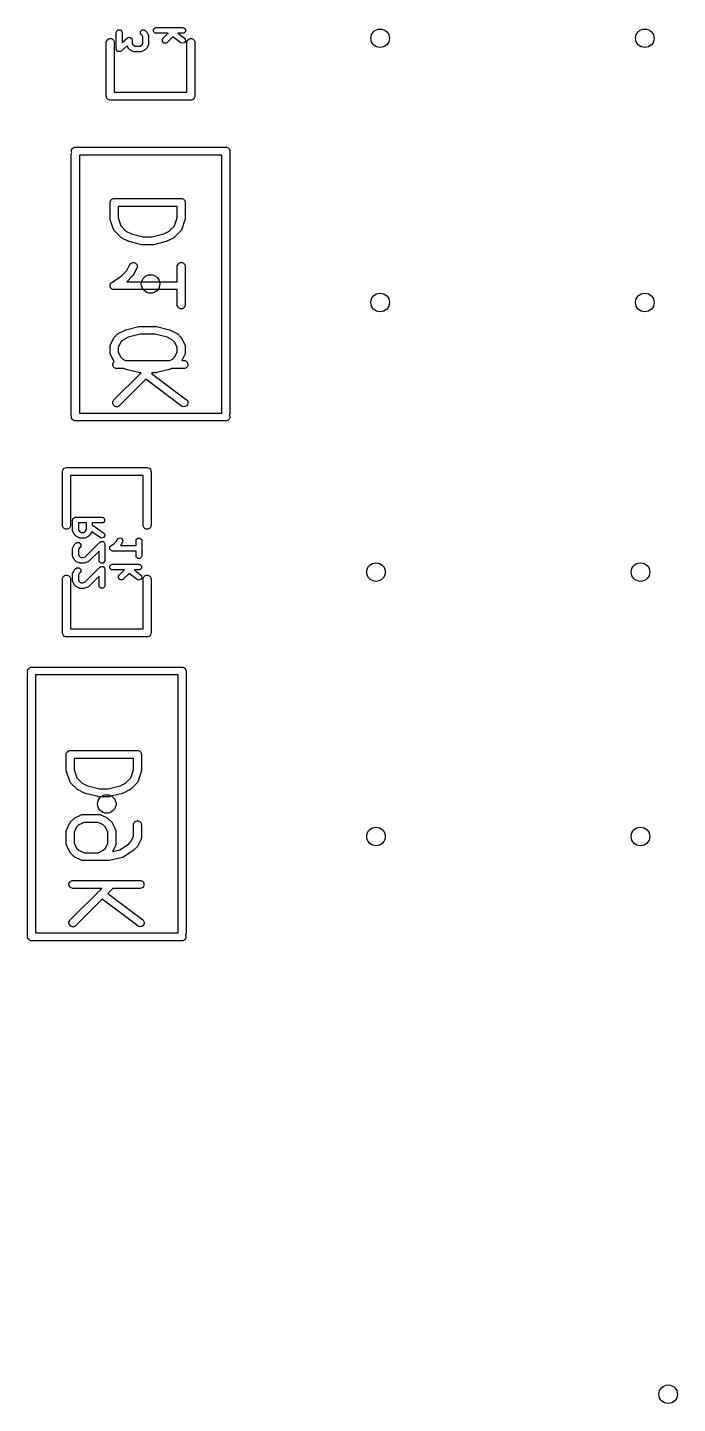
# Model space of a CAD drawing. Extents: x 0.39 to 2.96, y 0.39 to 3.78.
# Drawn here: x 2.323 to 2.807, y 0.393 to 1.418 of the extents above; entities that cross this region are included whole.
import ezdxf

# ---------------------------------------------------------------- set-up
doc = ezdxf.new("R2010")
doc.units = 0
doc.header["$MEASUREMENT"] = 0
doc.layers.add('BLACK', color=7, linetype='CONTINUOUS')

msp = doc.modelspace()

# ---------------------------------------------------------------- linework, layer by layer
at = {"layer": 'BLACK', "linetype": 'CONTINUOUS'}
for p, q in [((2.3894, 1.4142), (2.3896, 1.415)), ((2.3896, 1.415), (2.3908, 1.4162)), ((2.3908, 1.4162), (2.3924, 1.4162)), ((2.3924, 1.4162), (2.3936, 1.415)), ((2.3936, 1.415), (2.3937, 1.4142)), ((2.4074, 1.415), (2.4086, 1.4162)), ((2.4074, 1.4134), (2.4074, 1.415)), ((2.4086, 1.4162), (2.4102, 1.4162)), ((2.4102, 1.4162), (2.4109, 1.4157)), ((2.4109, 1.4157), (2.4119, 1.4148)), ((2.4119, 1.4148), (2.4121, 1.4145)), ((2.4121, 1.4145), (2.4123, 1.4142)), ((2.4171, 1.4166), (2.4183, 1.4177)), ((2.4171, 1.4149), (2.4171, 1.4166)), ((2.4183, 1.4138), (2.4171, 1.4149)), ((2.4183, 1.4177), (2.4191, 1.4179)), ((2.4191, 1.4179), (2.4388, 1.4179)), ((2.4388, 1.4179), (2.4396, 1.4177)), ((2.4396, 1.4177), (2.4408, 1.4166)), ((2.4408, 1.4149), (2.4396, 1.4138)), ((2.4408, 1.4166), (2.4408, 1.4149)), ((2.3819, 1.4069), (2.382, 1.4074)), ((2.3819, 1.3669), (2.3819, 1.4069)), ((2.382, 1.4074), (2.3824, 1.4085)), ((2.3824, 1.4085), (2.3833, 1.4093)), ((2.3833, 1.4093), (2.3843, 1.4097)), ((2.3843, 1.4097), (2.3855, 1.4097)), ((2.3855, 1.4097), (2.3865, 1.4093)), ((2.3865, 1.4093), (2.3874, 1.4085)), ((2.3874, 1.4085), (2.3878, 1.4074)), ((2.3878, 1.4074), (2.3879, 1.4069)), ((2.3879, 1.4069), (2.3879, 1.3698)), ((2.3894, 1.402), (2.3894, 1.4142)), ((2.3974, 1.4043), (2.393, 1.4004)), ((2.3937, 1.4142), (2.3937, 1.4067)), ((2.3937, 1.4067), (2.3977, 1.4102)), ((2.3981, 1.4029), (2.3974, 1.4043)), ((2.3977, 1.4102), (2.3982, 1.4105)), ((2.3982, 1.4105), (2.3983, 1.4105)), ((2.3983, 1.4105), (2.3984, 1.4106)), ((2.3983, 1.4105), (2.3983, 1.4105)), ((2.3984, 1.4106), (2.3992, 1.4105)), ((2.3992, 1.4105), (2.3999, 1.4105)), ((2.3999, 1.4105), (2.4, 1.4105)), ((2.4, 1.4105), (2.4, 1.4105)), ((2.4, 1.4105), (2.4005, 1.4099)), ((2.4005, 1.4099), (2.4011, 1.4094)), ((2.4011, 1.4094), (2.4011, 1.4093)), ((2.4011, 1.4093), (2.4011, 1.4092)), ((2.4011, 1.4092), (2.4011, 1.4092)), ((2.4011, 1.4092), (2.4012, 1.4086)), ((2.4012, 1.4086), (2.4012, 1.4063)), ((2.4012, 1.4063), (2.4018, 1.4051)), ((2.4018, 1.4051), (2.4022, 1.4047)), ((2.4022, 1.4047), (2.4034, 1.4041)), ((2.4034, 1.4041), (2.407, 1.4041)), ((2.407, 1.4041), (2.4081, 1.4047)), ((2.4079, 1.4127), (2.4074, 1.4134)), ((2.4086, 1.412), (2.4079, 1.4127)), ((2.4081, 1.4047), (2.4086, 1.4051)), ((2.4091, 1.4109), (2.4086, 1.412)), ((2.4086, 1.4051), (2.4091, 1.4063)), ((2.4091, 1.4063), (2.4091, 1.4109)), ((2.4123, 1.4142), (2.4132, 1.4123)), ((2.4132, 1.4048), (2.4123, 1.4029)), ((2.4132, 1.4123), (2.4132, 1.4122)), ((2.4132, 1.4122), (2.4133, 1.4122)), ((2.4133, 1.4049), (2.4132, 1.4049)), ((2.4132, 1.4049), (2.4132, 1.4048)), ((2.4133, 1.4122), (2.4133, 1.4119)), ((2.4133, 1.4119), (2.4134, 1.4115)), ((2.4134, 1.4056), (2.4133, 1.4053)), ((2.4133, 1.4053), (2.4133, 1.4049)), ((2.4134, 1.4115), (2.4134, 1.4115)), ((2.4134, 1.4115), (2.4134, 1.4114)), ((2.4134, 1.4114), (2.4134, 1.4057)), ((2.4134, 1.4057), (2.4134, 1.4056)), ((2.4134, 1.4056), (2.4134, 1.4056)), ((2.4191, 1.4136), (2.4183, 1.4138)), ((2.428, 1.4136), (2.4191, 1.4136)), ((2.4237, 1.4091), (2.4241, 1.4098)), ((2.4237, 1.4074), (2.4237, 1.4091)), ((2.4248, 1.4063), (2.4237, 1.4074)), ((2.4241, 1.4098), (2.428, 1.4136)), ((2.4265, 1.4063), (2.4248, 1.4063)), ((2.4272, 1.4067), (2.4265, 1.4063)), ((2.4315, 1.411), (2.4272, 1.4067)), ((2.4375, 1.4065), (2.4315, 1.411)), ((2.4388, 1.4136), (2.4352, 1.4136)), ((2.4352, 1.4136), (2.4401, 1.41)), ((2.4383, 1.4062), (2.4375, 1.4065)), ((2.4399, 1.4064), (2.4383, 1.4062)), ((2.4396, 1.4138), (2.4388, 1.4136)), ((2.4409, 1.4077), (2.4399, 1.4064)), ((2.4401, 1.41), (2.4406, 1.4093)), ((2.4406, 1.4093), (2.4409, 1.4077)), ((2.4419, 1.4069), (2.442, 1.4074)), ((2.4419, 1.3698), (2.4419, 1.4069)), ((2.442, 1.4074), (2.4424, 1.4085)), ((2.4424, 1.4085), (2.4433, 1.4093)), ((2.4433, 1.4093), (2.4443, 1.4097)), ((2.4443, 1.4097), (2.4455, 1.4097)), ((2.4455, 1.4097), (2.4465, 1.4093)), ((2.4465, 1.4093), (2.4474, 1.4085)), ((2.4474, 1.4085), (2.4478, 1.4074)), ((2.4478, 1.4074), (2.4479, 1.4069)), ((2.4479, 1.4069), (2.4479, 1.3669)), ((2.3896, 1.4014), (2.3894, 1.402)), ((2.3896, 1.4013), (2.3896, 1.4014)), ((2.3896, 1.4012), (2.3896, 1.4013)), ((2.3896, 1.4013), (2.3896, 1.4013)), ((2.3901, 1.4006), (2.3896, 1.4012)), ((2.3906, 1.4001), (2.3901, 1.4006)), ((2.3907, 1.4001), (2.3906, 1.4001)), ((2.3908, 1.4), (2.3907, 1.4001)), ((2.3915, 1.4), (2.3908, 1.4)), ((2.3923, 1.4), (2.3915, 1.4)), ((2.3924, 1.4), (2.3923, 1.4)), ((2.3925, 1.4001), (2.3924, 1.4)), ((2.3924, 1.4), (2.3924, 1.4)), ((2.393, 1.4004), (2.3925, 1.4001)), ((2.3983, 1.4026), (2.3981, 1.4029)), ((2.3985, 1.4023), (2.3983, 1.4026)), ((2.3995, 1.4014), (2.3985, 1.4023)), ((2.3997, 1.4012), (2.3995, 1.4014)), ((2.4, 1.401), (2.3997, 1.4012)), ((2.4019, 1.4001), (2.4, 1.401)), ((2.402, 1.4), (2.4019, 1.4001)), ((2.4024, 1.3999), (2.402, 1.4)), ((2.402, 1.4), (2.402, 1.4)), ((2.4027, 1.3998), (2.4024, 1.3999)), ((2.4028, 1.3998), (2.4027, 1.3999)), ((2.4027, 1.3999), (2.4027, 1.3998)), ((2.4075, 1.3998), (2.4028, 1.3998)), ((2.4076, 1.3999), (2.4075, 1.3998)), ((2.4077, 1.3998), (2.4076, 1.3999)), ((2.408, 1.3999), (2.4077, 1.3998)), ((2.4084, 1.4), (2.408, 1.3999)), ((2.4085, 1.4001), (2.4084, 1.4)), ((2.4084, 1.4), (2.4084, 1.4)), ((2.4104, 1.401), (2.4085, 1.4001)), ((2.4106, 1.4012), (2.4104, 1.401)), ((2.4109, 1.4014), (2.4106, 1.4012)), ((2.4119, 1.4023), (2.4109, 1.4014)), ((2.4121, 1.4026), (2.4119, 1.4023)), ((2.4123, 1.4029), (2.4121, 1.4026)), ((2.382, 1.3663), (2.3819, 1.3669)), ((2.3824, 1.3652), (2.382, 1.3663)), ((2.3833, 1.3644), (2.3824, 1.3652)), ((2.3843, 1.364), (2.3833, 1.3644)), ((2.3849, 1.3639), (2.3843, 1.364)), ((2.4449, 1.3639), (2.3849, 1.3639)), ((2.3879, 1.3698), (2.4419, 1.3698)), ((2.4455, 1.364), (2.4449, 1.3639)), ((2.4465, 1.3644), (2.4455, 1.364)), ((2.4474, 1.3652), (2.4465, 1.3644)), ((2.4478, 1.3663), (2.4474, 1.3652)), ((2.4479, 1.3669), (2.4478, 1.3663)), ((2.3559, 1.3239), (2.356, 1.3244)), ((2.3559, 1.1289), (2.3559, 1.3239)), ((2.356, 1.3264), (2.3564, 1.3275)), ((2.356, 1.3253), (2.356, 1.3264)), ((2.3562, 1.3249), (2.356, 1.3253)), ((2.356, 1.3244), (2.3562, 1.3249)), ((2.3564, 1.3275), (2.3573, 1.3283)), ((2.3573, 1.3283), (2.3583, 1.3287)), ((2.3583, 1.3287), (2.3589, 1.3288)), ((2.3589, 1.3288), (2.4709, 1.3288)), ((2.3619, 1.3229), (2.3619, 1.1308)), ((2.4679, 1.3229), (2.3619, 1.3229)), ((2.4679, 1.1309), (2.4679, 1.3229)), ((2.4709, 1.3288), (2.4715, 1.3287)), ((2.4715, 1.3287), (2.4725, 1.3283)), ((2.4725, 1.3283), (2.4734, 1.3275)), ((2.4734, 1.3275), (2.4738, 1.3264)), ((2.4738, 1.3264), (2.4739, 1.3259)), ((2.4739, 1.3259), (2.4739, 1.1309)), ((2.3848, 1.2881), (2.3853, 1.2892)), ((2.3848, 1.2876), (2.3848, 1.2881)), ((2.3848, 1.2757), (2.3848, 1.2876)), ((2.3853, 1.2892), (2.3861, 1.29)), ((2.3861, 1.29), (2.3871, 1.2905)), ((2.3871, 1.2905), (2.3877, 1.2905)), ((2.3877, 1.2905), (2.4377, 1.2905)), ((2.4348, 1.2846), (2.3907, 1.2846)), ((2.3907, 1.2846), (2.3907, 1.2761)), ((2.4348, 1.2761), (2.4348, 1.2846)), ((2.4377, 1.2905), (2.4383, 1.2905)), ((2.4383, 1.2905), (2.4394, 1.29)), ((2.4394, 1.29), (2.4402, 1.2892)), ((2.4402, 1.2892), (2.4406, 1.2881)), ((2.4406, 1.2881), (2.4407, 1.2876)), ((2.4407, 1.2876), (2.4407, 1.2757)), ((2.3848, 1.2754), (2.3848, 1.2757)), ((2.3848, 1.2753), (2.3848, 1.2754)), ((2.3848, 1.2752), (2.3848, 1.2753)), ((2.3848, 1.2751), (2.3848, 1.2752)), ((2.3849, 1.275), (2.3848, 1.2751)), ((2.3849, 1.2747), (2.3849, 1.275)), ((2.3873, 1.2676), (2.3849, 1.2747)), ((2.3907, 1.2761), (2.3927, 1.2701)), ((2.4328, 1.2701), (2.4348, 1.2761)), ((2.4405, 1.2747), (2.4381, 1.2676)), ((2.4406, 1.275), (2.4405, 1.2747)), ((2.4407, 1.2757), (2.4406, 1.2754)), ((2.4406, 1.2754), (2.4407, 1.2753)), ((2.4407, 1.2753), (2.4406, 1.2752)), ((2.4406, 1.2752), (2.4406, 1.2751)), ((2.4406, 1.2751), (2.4406, 1.275)), ((2.3875, 1.2671), (2.3873, 1.2676)), ((2.3876, 1.267), (2.3875, 1.2671)), ((2.3877, 1.2669), (2.3876, 1.267)), ((2.388, 1.2664), (2.3877, 1.2669)), ((2.3928, 1.2617), (2.388, 1.2664)), ((2.3927, 1.2701), (2.3966, 1.2662)), ((2.393, 1.2615), (2.3928, 1.2617)), ((2.3931, 1.2614), (2.393, 1.2615)), ((2.3932, 1.2613), (2.3931, 1.2614)), ((2.3931, 1.2614), (2.3931, 1.2614)), ((2.3933, 1.2613), (2.3932, 1.2613)), ((2.3935, 1.2611), (2.3933, 1.2613)), ((2.3983, 1.2587), (2.3935, 1.2611)), ((2.3966, 1.2662), (2.4007, 1.2642)), ((2.4007, 1.2642), (2.4095, 1.2619)), ((2.4095, 1.2619), (2.4159, 1.2619)), ((2.4159, 1.2619), (2.4248, 1.2642)), ((2.4248, 1.2642), (2.4288, 1.2662)), ((2.4319, 1.2611), (2.4271, 1.2587)), ((2.4288, 1.2662), (2.4328, 1.2701)), ((2.4322, 1.2613), (2.4319, 1.2611)), ((2.4323, 1.2614), (2.4322, 1.2613)), ((2.4322, 1.2613), (2.4322, 1.2613)), ((2.4324, 1.2614), (2.4323, 1.2614)), ((2.4327, 1.2617), (2.4324, 1.2615)), ((2.4324, 1.2615), (2.4324, 1.2614)), ((2.4374, 1.2664), (2.4327, 1.2617)), ((2.4378, 1.2669), (2.4374, 1.2664)), ((2.4379, 1.2671), (2.4378, 1.267)), ((2.4378, 1.267), (2.4378, 1.2669)), ((2.4381, 1.2676), (2.4379, 1.2671)), ((2.3984, 1.2587), (2.3983, 1.2587)), ((2.3986, 1.2586), (2.3984, 1.2587)), ((2.3984, 1.2587), (2.3984, 1.2587)), ((2.3989, 1.2585), (2.3986, 1.2586)), ((2.4084, 1.2561), (2.3989, 1.2585)), ((2.3989, 1.2585), (2.3989, 1.2585)), ((2.3989, 1.2585), (2.3989, 1.2585)), ((2.4085, 1.2561), (2.4084, 1.2561)), ((2.4086, 1.2561), (2.4085, 1.2561)), ((2.4088, 1.2561), (2.4086, 1.2561)), ((2.409, 1.256), (2.4088, 1.2561)), ((2.4091, 1.2561), (2.409, 1.256)), ((2.4092, 1.256), (2.4091, 1.2561)), ((2.4163, 1.256), (2.4092, 1.256)), ((2.4164, 1.2561), (2.4163, 1.256)), ((2.4167, 1.2561), (2.4164, 1.256)), ((2.4164, 1.256), (2.4164, 1.2561)), ((2.4169, 1.2561), (2.4167, 1.2561)), ((2.417, 1.2561), (2.4169, 1.2561)), ((2.4169, 1.2561), (2.4169, 1.2561)), ((2.4265, 1.2585), (2.417, 1.2561)), ((2.4266, 1.2585), (2.4265, 1.2585)), ((2.4268, 1.2586), (2.4266, 1.2585)), ((2.4266, 1.2585), (2.4266, 1.2585)), ((2.4271, 1.2587), (2.4268, 1.2586)), ((2.4271, 1.2587), (2.4271, 1.2587)), ((2.4271, 1.2587), (2.4271, 1.2587)), ((2.3972, 1.2369), (2.3994, 1.2413)), ((2.3994, 1.2413), (2.3997, 1.2418)), ((2.3997, 1.2418), (2.4005, 1.2425)), ((2.4005, 1.2425), (2.4016, 1.2429)), ((2.4016, 1.2429), (2.4028, 1.2428)), ((2.4028, 1.2428), (2.4038, 1.2423)), ((2.4038, 1.2423), (2.4046, 1.2414)), ((2.4046, 1.2414), (2.4049, 1.2403)), ((2.4049, 1.2403), (2.4049, 1.2392)), ((2.4348, 1.2405), (2.4353, 1.2416)), ((2.4348, 1.2399), (2.4348, 1.2405)), ((2.4353, 1.2416), (2.4361, 1.2424)), ((2.4361, 1.2424), (2.4371, 1.2428)), ((2.4371, 1.2428), (2.4383, 1.2428)), ((2.4383, 1.2428), (2.4394, 1.2424)), ((2.4394, 1.2424), (2.4402, 1.2416)), ((2.4402, 1.2416), (2.4406, 1.2405)), ((2.4406, 1.2405), (2.4407, 1.2399)), ((2.3861, 1.2281), (2.393, 1.2327)), ((2.393, 1.2327), (2.3972, 1.2369)), ((2.4017, 1.2331), (2.3972, 1.2286)), ((2.4019, 1.2333), (2.4017, 1.2331)), ((2.402, 1.2334), (2.4019, 1.2333)), ((2.4021, 1.2335), (2.402, 1.2335)), ((2.402, 1.2335), (2.402, 1.2334)), ((2.4023, 1.2339), (2.4021, 1.2336)), ((2.4021, 1.2336), (2.4021, 1.2335)), ((2.4047, 1.2386), (2.4023, 1.2339)), ((2.4049, 1.2392), (2.4047, 1.2386)), ((2.4348, 1.2286), (2.4348, 1.2399)), ((2.4407, 1.2399), (2.4407, 1.2114)), ((2.3848, 1.2262), (2.3849, 1.2265)), ((2.3848, 1.2259), (2.3848, 1.2262)), ((2.3848, 1.2257), (2.3848, 1.2259)), ((2.3848, 1.2254), (2.3848, 1.2257)), ((2.3848, 1.2251), (2.3848, 1.2254)), ((2.3849, 1.2248), (2.3848, 1.2251)), ((2.3849, 1.2265), (2.385, 1.2268)), ((2.385, 1.2245), (2.3849, 1.2248)), ((2.385, 1.2268), (2.3852, 1.227)), ((2.3852, 1.2243), (2.385, 1.2245)), ((2.3852, 1.227), (2.3853, 1.2273)), ((2.3853, 1.224), (2.3852, 1.2243)), ((2.3853, 1.2273), (2.3855, 1.2275)), ((2.3855, 1.2238), (2.3853, 1.224)), ((2.3855, 1.2275), (2.3856, 1.2278)), ((2.3856, 1.2236), (2.3855, 1.2238)), ((2.3856, 1.2278), (2.3861, 1.2281)), ((2.3859, 1.2234), (2.3856, 1.2236)), ((2.3861, 1.2232), (2.3859, 1.2234)), ((2.3861, 1.2281), (2.3861, 1.2281)), ((2.3861, 1.2281), (2.3861, 1.2281)), ((2.3861, 1.2281), (2.3861, 1.2281)), ((2.3864, 1.2231), (2.3861, 1.2232)), ((2.3866, 1.2229), (2.3864, 1.2231)), ((2.3869, 1.2229), (2.3866, 1.2229)), ((2.3871, 1.2228), (2.3869, 1.2229)), ((2.3877, 1.2227), (2.3871, 1.2228)), ((2.4348, 1.2227), (2.3877, 1.2227)), ((2.3877, 1.2227), (2.3877, 1.2227)), ((2.3877, 1.2227), (2.3877, 1.2227)), ((2.3877, 1.2227), (2.3877, 1.2227)), ((2.3972, 1.2286), (2.4348, 1.2286)), ((2.4348, 1.2114), (2.4348, 1.2227)), ((2.4348, 1.2108), (2.4348, 1.2114)), ((2.4353, 1.2097), (2.4348, 1.2108)), ((2.4361, 1.2089), (2.4353, 1.2097)), ((2.4402, 1.2097), (2.4394, 1.2089)), ((2.4406, 1.2108), (2.4402, 1.2097)), ((2.4407, 1.2114), (2.4406, 1.2108)), ((2.4371, 1.2085), (2.4361, 1.2089)), ((2.4383, 1.2085), (2.4371, 1.2085)), ((2.4394, 1.2089), (2.4383, 1.2085)), ((2.388, 1.1873), (2.3904, 1.1897)), ((2.3904, 1.1897), (2.3906, 1.1898)), ((2.3906, 1.1898), (2.3907, 1.1899)), ((2.3907, 1.1899), (2.3908, 1.19)), ((2.3908, 1.19), (2.3908, 1.19)), ((2.3908, 1.19), (2.3909, 1.19)), ((2.3909, 1.19), (2.3912, 1.1902)), ((2.3912, 1.1902), (2.3959, 1.1926)), ((2.3959, 1.1926), (2.396, 1.1926)), ((2.396, 1.1926), (2.3962, 1.1927)), ((2.396, 1.1926), (2.396, 1.1926)), ((2.3962, 1.1927), (2.3965, 1.1928)), ((2.3965, 1.1928), (2.4061, 1.1952)), ((2.3965, 1.1928), (2.3965, 1.1928)), ((2.3965, 1.1928), (2.3965, 1.1928)), ((2.4071, 1.1894), (2.3983, 1.1872)), ((2.4061, 1.1952), (2.4062, 1.1952)), ((2.4062, 1.1952), (2.4062, 1.1952)), ((2.4062, 1.1952), (2.4064, 1.1952)), ((2.4064, 1.1952), (2.4066, 1.1953)), ((2.4066, 1.1953), (2.4067, 1.1953)), ((2.4067, 1.1953), (2.4068, 1.1953)), ((2.4068, 1.1953), (2.4187, 1.1953)), ((2.4183, 1.1894), (2.4071, 1.1894)), ((2.4272, 1.1872), (2.4183, 1.1894)), ((2.4187, 1.1953), (2.4188, 1.1953)), ((2.4188, 1.1953), (2.4188, 1.1953)), ((2.4188, 1.1953), (2.419, 1.1952)), ((2.419, 1.1952), (2.4193, 1.1952)), ((2.4193, 1.1952), (2.4193, 1.1952)), ((2.4193, 1.1952), (2.4194, 1.1952)), ((2.4194, 1.1952), (2.4289, 1.1928)), ((2.4289, 1.1928), (2.429, 1.1928)), ((2.429, 1.1928), (2.429, 1.1928)), ((2.429, 1.1928), (2.4292, 1.1927)), ((2.4292, 1.1927), (2.4295, 1.1926)), ((2.4295, 1.1926), (2.4295, 1.1926)), ((2.4295, 1.1926), (2.4295, 1.1926)), ((2.4295, 1.1926), (2.4343, 1.1902)), ((2.4343, 1.1902), (2.4345, 1.19)), ((2.4345, 1.19), (2.4346, 1.19)), ((2.4346, 1.19), (2.4347, 1.19)), ((2.4347, 1.19), (2.4348, 1.1899)), ((2.4348, 1.1899), (2.4348, 1.1898)), ((2.4348, 1.1898), (2.4351, 1.1897)), ((2.4351, 1.1897), (2.4374, 1.1873)), ((2.3848, 1.181), (2.3849, 1.1811)), ((2.3848, 1.1804), (2.3848, 1.181)), ((2.3848, 1.1757), (2.3848, 1.1804)), ((2.3849, 1.1812), (2.3851, 1.1817)), ((2.3849, 1.1811), (2.3849, 1.1812)), ((2.3851, 1.1817), (2.3875, 1.1865)), ((2.3875, 1.1865), (2.3876, 1.1868)), ((2.3876, 1.1868), (2.3877, 1.1868)), ((2.3877, 1.1869), (2.3878, 1.187)), ((2.3877, 1.1868), (2.3877, 1.1869)), ((2.3878, 1.187), (2.388, 1.1873)), ((2.3878, 1.187), (2.3878, 1.187)), ((2.3925, 1.1834), (2.3907, 1.1797)), ((2.3907, 1.1797), (2.3907, 1.1764)), ((2.3942, 1.1851), (2.3925, 1.1834)), ((2.3983, 1.1872), (2.3942, 1.1851)), ((2.4312, 1.1851), (2.4272, 1.1872)), ((2.4329, 1.1834), (2.4312, 1.1851)), ((2.4348, 1.1797), (2.4329, 1.1834)), ((2.4348, 1.1764), (2.4348, 1.1797)), ((2.4374, 1.1873), (2.4376, 1.187)), ((2.4376, 1.187), (2.4377, 1.187)), ((2.4377, 1.187), (2.4377, 1.1869)), ((2.4377, 1.1869), (2.4378, 1.1868)), ((2.4378, 1.1868), (2.4378, 1.1868)), ((2.4378, 1.1868), (2.438, 1.1865)), ((2.438, 1.1865), (2.4404, 1.1817)), ((2.4404, 1.1817), (2.4406, 1.1812)), ((2.4406, 1.1812), (2.4406, 1.1811)), ((2.4406, 1.1811), (2.4406, 1.181)), ((2.4406, 1.181), (2.4407, 1.1804)), ((2.4407, 1.1804), (2.4407, 1.1757)), ((2.3848, 1.1751), (2.3848, 1.1757)), ((2.3849, 1.175), (2.3848, 1.1751)), ((2.3849, 1.1749), (2.3849, 1.175)), ((2.3851, 1.1743), (2.3849, 1.1749)), ((2.3875, 1.1696), (2.3851, 1.1743)), ((2.3868, 1.1675), (2.3873, 1.1686)), ((2.3873, 1.1686), (2.3878, 1.1691)), ((2.3876, 1.1693), (2.3875, 1.1696)), ((2.3877, 1.1693), (2.3876, 1.1693)), ((2.3877, 1.1692), (2.3877, 1.1693)), ((2.3878, 1.1691), (2.3877, 1.1692)), ((2.3907, 1.1764), (2.3925, 1.1726)), ((2.3925, 1.1726), (2.3942, 1.1709)), ((2.3942, 1.1709), (2.3963, 1.1699)), ((2.3963, 1.1699), (2.4291, 1.1699)), ((2.4291, 1.1699), (2.4312, 1.1709)), ((2.4312, 1.1709), (2.4329, 1.1726)), ((2.4329, 1.1726), (2.4348, 1.1764)), ((2.4404, 1.1743), (2.4381, 1.1699)), ((2.4381, 1.1699), (2.4397, 1.1699)), ((2.4397, 1.1699), (2.4403, 1.1698)), ((2.4403, 1.1698), (2.4414, 1.1694)), ((2.4406, 1.1749), (2.4404, 1.1743)), ((2.4407, 1.1757), (2.4406, 1.1751)), ((2.4406, 1.1751), (2.4406, 1.175)), ((2.4406, 1.175), (2.4406, 1.1749)), ((2.4414, 1.1694), (2.4422, 1.1686)), ((2.4422, 1.1686), (2.4426, 1.1675)), ((2.3868, 1.1664), (2.3868, 1.1675)), ((2.3873, 1.1653), (2.3868, 1.1664)), ((2.3881, 1.1645), (2.3873, 1.1653)), ((2.3876, 1.1405), (2.408, 1.1608)), ((2.3891, 1.164), (2.3881, 1.1645)), ((2.3897, 1.164), (2.3891, 1.164)), ((2.3949, 1.164), (2.3897, 1.164)), ((2.3959, 1.1635), (2.3949, 1.164)), ((2.396, 1.1635), (2.3959, 1.1635)), ((2.3962, 1.1634), (2.396, 1.1635)), ((2.396, 1.1635), (2.396, 1.1635)), ((2.3965, 1.1633), (2.3962, 1.1634)), ((2.4061, 1.1609), (2.3965, 1.1633)), ((2.3965, 1.1633), (2.3965, 1.1633)), ((2.3965, 1.1633), (2.3965, 1.1633)), ((2.4062, 1.1609), (2.4061, 1.1609)), ((2.4064, 1.1608), (2.4062, 1.1609)), ((2.4062, 1.1609), (2.4062, 1.1609)), ((2.4066, 1.1608), (2.4064, 1.1608)), ((2.4067, 1.1608), (2.4066, 1.1608)), ((2.4068, 1.1608), (2.4067, 1.1608)), ((2.408, 1.1608), (2.4068, 1.1608)), ((2.4163, 1.1608), (2.4156, 1.1601)), ((2.4156, 1.1601), (2.4415, 1.1407)), ((2.4187, 1.1608), (2.4163, 1.1608)), ((2.4188, 1.1608), (2.4187, 1.1608)), ((2.419, 1.1608), (2.4188, 1.1608)), ((2.4188, 1.1608), (2.4188, 1.1608)), ((2.4193, 1.1609), (2.419, 1.1608)), ((2.4194, 1.1609), (2.4193, 1.1609)), ((2.4193, 1.1609), (2.4193, 1.1609)), ((2.4289, 1.1633), (2.4194, 1.1609)), ((2.429, 1.1633), (2.4289, 1.1633)), ((2.4292, 1.1634), (2.429, 1.1633)), ((2.429, 1.1633), (2.429, 1.1633)), ((2.4295, 1.1635), (2.4292, 1.1634)), ((2.4305, 1.164), (2.4295, 1.1635)), ((2.4295, 1.1635), (2.4295, 1.1635)), ((2.4295, 1.1635), (2.4295, 1.1635)), ((2.4397, 1.164), (2.4305, 1.164)), ((2.4403, 1.164), (2.4397, 1.164)), ((2.4414, 1.1645), (2.4403, 1.164)), ((2.4422, 1.1653), (2.4414, 1.1645)), ((2.4426, 1.1664), (2.4422, 1.1653)), ((2.4426, 1.1675), (2.4426, 1.1664)), ((2.4114, 1.1559), (2.3918, 1.1363)), ((2.438, 1.136), (2.4114, 1.1559)), ((2.3868, 1.139), (2.3873, 1.14)), ((2.3868, 1.1378), (2.3868, 1.139)), ((2.3873, 1.1367), (2.3868, 1.1378)), ((2.3873, 1.14), (2.3876, 1.1405)), ((2.4415, 1.1407), (2.4419, 1.1403)), ((2.4419, 1.1403), (2.4425, 1.1394)), ((2.4427, 1.1382), (2.4424, 1.1371)), ((2.4425, 1.1394), (2.4427, 1.1382)), ((2.356, 1.1283), (2.3559, 1.1289)), ((2.356, 1.1273), (2.356, 1.1283)), ((2.3564, 1.1262), (2.356, 1.1273)), ((2.3619, 1.1308), (2.468, 1.1308)), ((2.3881, 1.1359), (2.3873, 1.1367)), ((2.3891, 1.1355), (2.3881, 1.1359)), ((2.3903, 1.1355), (2.3891, 1.1355)), ((2.3914, 1.1359), (2.3903, 1.1355)), ((2.3918, 1.1363), (2.3914, 1.1359)), ((2.4384, 1.1357), (2.438, 1.136)), ((2.4396, 1.1354), (2.4384, 1.1357)), ((2.4407, 1.1356), (2.4396, 1.1354)), ((2.4417, 1.1362), (2.4407, 1.1356)), ((2.4424, 1.1371), (2.4417, 1.1362)), ((2.468, 1.1308), (2.4679, 1.1309)), ((2.4738, 1.1303), (2.4734, 1.1294)), ((2.4734, 1.1294), (2.4738, 1.1284)), ((2.4738, 1.1273), (2.4734, 1.1262)), ((2.4739, 1.1309), (2.4738, 1.1303)), ((2.4738, 1.1284), (2.4738, 1.1273)), ((2.3573, 1.1254), (2.3564, 1.1262)), ((2.3583, 1.125), (2.3573, 1.1254)), ((2.3589, 1.1249), (2.3583, 1.125)), ((2.4709, 1.1249), (2.3589, 1.1249)), ((2.4715, 1.125), (2.4709, 1.1249)), ((2.4725, 1.1254), (2.4715, 1.125)), ((2.4734, 1.1262), (2.4725, 1.1254)), ((2.3494, 1.0877), (2.3499, 1.0887)), ((2.3494, 1.0871), (2.3494, 1.0877)), ((2.3494, 1.0471), (2.3494, 1.0871)), ((2.3499, 1.0887), (2.3507, 1.0896)), ((2.3507, 1.0896), (2.3517, 1.09)), ((2.3517, 1.09), (2.3523, 1.0901)), ((2.3523, 1.0901), (2.4123, 1.0901)), ((2.4123, 1.0901), (2.4129, 1.09)), ((2.4129, 1.09), (2.414, 1.0896)), ((2.414, 1.0896), (2.4148, 1.0887)), ((2.4148, 1.0887), (2.4152, 1.0877)), ((2.4152, 1.0877), (2.4153, 1.0871)), ((2.4153, 1.0871), (2.4153, 1.0471)), ((2.4094, 1.0842), (2.3553, 1.0842)), ((2.3553, 1.0842), (2.3553, 1.0471)), ((2.4094, 1.0471), (2.4094, 1.0842)), ((2.3494, 1.0465), (2.3494, 1.0471)), ((2.3499, 1.0455), (2.3494, 1.0465)), ((2.3507, 1.0447), (2.3499, 1.0455)), ((2.3548, 1.0455), (2.354, 1.0447)), ((2.3552, 1.0465), (2.3548, 1.0455)), ((2.3553, 1.0471), (2.3552, 1.0465)), ((2.3569, 1.051), (2.357, 1.0519)), ((2.3569, 1.0435), (2.3569, 1.051)), ((2.357, 1.0519), (2.3582, 1.053)), ((2.3582, 1.053), (2.359, 1.0532)), ((2.359, 1.0532), (2.3787, 1.0532)), ((2.3672, 1.0489), (2.3612, 1.0489)), ((2.3612, 1.0489), (2.3612, 1.044)), ((2.3672, 1.044), (2.3672, 1.0489)), ((2.3787, 1.0489), (2.3715, 1.0489)), ((2.3715, 1.0489), (2.3715, 1.0475)), ((2.3715, 1.0475), (2.3799, 1.0415)), ((2.3787, 1.0532), (2.3795, 1.053)), ((2.3795, 1.049), (2.3787, 1.0489)), ((2.3795, 1.053), (2.3807, 1.0519)), ((2.3807, 1.0502), (2.3795, 1.049)), ((2.3807, 1.0519), (2.3807, 1.0502)), ((2.4094, 1.0465), (2.4094, 1.0471)), ((2.4099, 1.0455), (2.4094, 1.0465)), ((2.4107, 1.0447), (2.4099, 1.0455)), ((2.4148, 1.0455), (2.414, 1.0447)), ((2.4152, 1.0465), (2.4148, 1.0455)), ((2.4153, 1.0471), (2.4152, 1.0465)), ((2.3517, 1.0442), (2.3507, 1.0447)), ((2.3529, 1.0442), (2.3517, 1.0442)), ((2.354, 1.0447), (2.3529, 1.0442)), ((2.3569, 1.0434), (2.3569, 1.0435)), ((2.3569, 1.043), (2.3569, 1.0434)), ((2.3569, 1.0434), (2.3569, 1.0434)), ((2.357, 1.0427), (2.3569, 1.043)), ((2.3571, 1.0427), (2.357, 1.0427)), ((2.3571, 1.0426), (2.3571, 1.0427)), ((2.358, 1.0407), (2.3571, 1.0426)), ((2.3582, 1.0404), (2.358, 1.0407)), ((2.3584, 1.0401), (2.3582, 1.0404)), ((2.3594, 1.0392), (2.3584, 1.0401)), ((2.3596, 1.039), (2.3594, 1.0392)), ((2.3599, 1.0388), (2.3596, 1.039)), ((2.3618, 1.0378), (2.3599, 1.0388)), ((2.3612, 1.044), (2.3617, 1.0429)), ((2.3617, 1.0429), (2.3622, 1.0425)), ((2.3619, 1.0378), (2.3618, 1.0378)), ((2.3623, 1.0377), (2.3619, 1.0378)), ((2.3619, 1.0378), (2.3619, 1.0378)), ((2.3622, 1.0425), (2.3633, 1.0419)), ((2.3626, 1.0376), (2.3623, 1.0377)), ((2.3628, 1.0376), (2.3626, 1.0376)), ((2.3626, 1.0376), (2.3626, 1.0376)), ((2.3656, 1.0376), (2.3628, 1.0376)), ((2.3633, 1.0419), (2.3651, 1.0419)), ((2.3651, 1.0419), (2.3662, 1.0425)), ((2.3657, 1.0376), (2.3656, 1.0376)), ((2.3661, 1.0377), (2.3657, 1.0376)), ((2.3657, 1.0376), (2.3657, 1.0376)), ((2.3664, 1.0378), (2.3661, 1.0377)), ((2.3662, 1.0425), (2.3666, 1.0429)), ((2.3665, 1.0378), (2.3664, 1.0378)), ((2.3664, 1.0378), (2.3664, 1.0378)), ((2.3684, 1.0388), (2.3665, 1.0378)), ((2.3666, 1.0429), (2.3672, 1.044)), ((2.3687, 1.039), (2.3684, 1.0388)), ((2.369, 1.0392), (2.3687, 1.039)), ((2.3699, 1.0401), (2.369, 1.0392)), ((2.3701, 1.0404), (2.3699, 1.0401)), ((2.3703, 1.0407), (2.3701, 1.0404)), ((2.3712, 1.0424), (2.3703, 1.0407)), ((2.3775, 1.038), (2.3712, 1.0424)), ((2.3772, 1.0347), (2.3779, 1.0352)), ((2.3782, 1.0377), (2.3775, 1.038)), ((2.3779, 1.0352), (2.3795, 1.0352)), ((2.3799, 1.038), (2.3782, 1.0377)), ((2.3795, 1.0352), (2.3807, 1.034)), ((2.3799, 1.0415), (2.3805, 1.0409)), ((2.3808, 1.0393), (2.3799, 1.038)), ((2.3805, 1.0409), (2.3808, 1.0393)), ((2.3879, 1.0336), (2.3894, 1.0351)), ((2.3894, 1.0351), (2.3902, 1.0367)), ((2.3902, 1.0367), (2.3907, 1.0373)), ((2.3907, 1.0373), (2.3923, 1.0379)), ((2.3923, 1.0379), (2.3938, 1.0371)), ((2.3938, 1.0371), (2.3943, 1.0356)), ((2.3943, 1.0356), (2.3941, 1.0347)), ((2.4041, 1.0357), (2.4042, 1.0365)), ((2.4041, 1.0322), (2.4041, 1.0357)), ((2.4042, 1.0365), (2.4054, 1.0377)), ((2.4054, 1.0377), (2.407, 1.0377)), ((2.407, 1.0377), (2.4082, 1.0365)), ((2.4082, 1.0365), (2.4084, 1.0357)), ((2.4084, 1.0357), (2.4084, 1.0245)), ((2.4117, 1.0442), (2.4107, 1.0447)), ((2.4129, 1.0442), (2.4117, 1.0442)), ((2.414, 1.0447), (2.4129, 1.0442)), ((2.3569, 1.0299), (2.357, 1.0303)), ((2.3569, 1.0296), (2.3569, 1.0299)), ((2.3569, 1.0295), (2.3569, 1.0296)), ((2.3569, 1.0296), (2.3569, 1.0296)), ((2.3569, 1.0248), (2.3569, 1.0295)), ((2.357, 1.0303), (2.3571, 1.0303)), ((2.3571, 1.0304), (2.358, 1.0323)), ((2.3571, 1.0303), (2.3571, 1.0304)), ((2.358, 1.0323), (2.3582, 1.0326)), ((2.3582, 1.0326), (2.3584, 1.0328)), ((2.3584, 1.0328), (2.3594, 1.0338)), ((2.3594, 1.0338), (2.3601, 1.0343)), ((2.3601, 1.0343), (2.3617, 1.0343)), ((2.3617, 1.0301), (2.3612, 1.0289)), ((2.3612, 1.0289), (2.3612, 1.0253)), ((2.3612, 1.0253), (2.3617, 1.0242)), ((2.3617, 1.0343), (2.3629, 1.0331)), ((2.3624, 1.0307), (2.3617, 1.0301)), ((2.3629, 1.0314), (2.3624, 1.0307)), ((2.3629, 1.0331), (2.3629, 1.0314)), ((2.3663, 1.0238), (2.3772, 1.0347)), ((2.3766, 1.028), (2.369, 1.0204)), ((2.3766, 1.021), (2.3766, 1.028)), ((2.3807, 1.034), (2.3809, 1.0332)), ((2.3809, 1.0332), (2.3809, 1.021)), ((2.3844, 1.0297), (2.3845, 1.0303)), ((2.3845, 1.0295), (2.3844, 1.0297)), ((2.3845, 1.0309), (2.3847, 1.0311)), ((2.3845, 1.0303), (2.3845, 1.0309)), ((2.3845, 1.0293), (2.3845, 1.0295)), ((2.385, 1.0288), (2.3845, 1.0293)), ((2.3847, 1.0313), (2.3853, 1.0319)), ((2.3847, 1.0311), (2.3847, 1.0313)), ((2.3853, 1.0283), (2.385, 1.0288)), ((2.3853, 1.0319), (2.3879, 1.0336)), ((2.3855, 1.0283), (2.3853, 1.0283)), ((2.3857, 1.0281), (2.3855, 1.0283)), ((2.3865, 1.0279), (2.3857, 1.0281)), ((2.4041, 1.0279), (2.3865, 1.0279)), ((2.3927, 1.0323), (2.3926, 1.0322)), ((2.3926, 1.0322), (2.4041, 1.0322)), ((2.3929, 1.0326), (2.3927, 1.0323)), ((2.3931, 1.0329), (2.3929, 1.0326)), ((2.3941, 1.0347), (2.3931, 1.0329)), ((2.4041, 1.0245), (2.4041, 1.0279)), ((2.3569, 1.0247), (2.3569, 1.0248)), ((2.3569, 1.0246), (2.3569, 1.0247)), ((2.3569, 1.0243), (2.3569, 1.0246)), ((2.357, 1.0239), (2.3569, 1.0243)), ((2.3571, 1.0239), (2.357, 1.0239)), ((2.3571, 1.0238), (2.3571, 1.0239)), ((2.358, 1.0219), (2.3571, 1.0238)), ((2.3582, 1.0217), (2.358, 1.0219)), ((2.3584, 1.0214), (2.3582, 1.0217)), ((2.3594, 1.0204), (2.3584, 1.0214)), ((2.3584, 1.0141), (2.3594, 1.015)), ((2.3596, 1.0202), (2.3594, 1.0204)), ((2.3594, 1.015), (2.3601, 1.0155)), ((2.3599, 1.02), (2.3596, 1.0202)), ((2.3618, 1.0191), (2.3599, 1.02)), ((2.3601, 1.0155), (2.3617, 1.0155)), ((2.3617, 1.0242), (2.3622, 1.0237)), ((2.3617, 1.0155), (2.3629, 1.0143)), ((2.3619, 1.0191), (2.3618, 1.0191)), ((2.3619, 1.019), (2.3619, 1.0191)), ((2.3623, 1.019), (2.3619, 1.019)), ((2.3622, 1.0237), (2.3633, 1.0232)), ((2.3626, 1.0189), (2.3623, 1.019)), ((2.3628, 1.0189), (2.3626, 1.0189)), ((2.3626, 1.0189), (2.3626, 1.0189)), ((2.3646, 1.0189), (2.3628, 1.0189)), ((2.3633, 1.0232), (2.3643, 1.0232)), ((2.3643, 1.0232), (2.3663, 1.0238)), ((2.365, 1.0189), (2.3646, 1.0189)), ((2.3653, 1.019), (2.365, 1.0189)), ((2.3681, 1.0199), (2.3653, 1.019)), ((2.3663, 1.0051), (2.3772, 1.016)), ((2.3682, 1.02), (2.3681, 1.0199)), ((2.3683, 1.02), (2.3682, 1.02)), ((2.3686, 1.0202), (2.3683, 1.02)), ((2.3689, 1.0203), (2.3686, 1.0202)), ((2.369, 1.0204), (2.3689, 1.0204)), ((2.3689, 1.0204), (2.3689, 1.0203)), ((2.3767, 1.0202), (2.3766, 1.021)), ((2.3779, 1.019), (2.3767, 1.0202)), ((2.3772, 1.016), (2.3779, 1.0164)), ((2.3795, 1.019), (2.3779, 1.019)), ((2.3779, 1.0164), (2.3795, 1.0164)), ((2.3807, 1.0202), (2.3795, 1.019)), ((2.3795, 1.0164), (2.3807, 1.0153)), ((2.3809, 1.021), (2.3807, 1.0202)), ((2.3807, 1.0153), (2.3809, 1.0144)), ((2.3845, 1.0168), (2.3857, 1.018)), ((2.3845, 1.0152), (2.3845, 1.0168)), ((2.3857, 1.014), (2.3845, 1.0152)), ((2.3857, 1.018), (2.3865, 1.0182)), ((2.3865, 1.0182), (2.4062, 1.0182)), ((2.4042, 1.0236), (2.4041, 1.0245)), ((2.4054, 1.0225), (2.4042, 1.0236)), ((2.407, 1.0225), (2.4054, 1.0225)), ((2.4062, 1.0182), (2.407, 1.018)), ((2.4082, 1.0236), (2.407, 1.0225)), ((2.407, 1.018), (2.4082, 1.0168)), ((2.4082, 1.0152), (2.407, 1.014)), ((2.4084, 1.0245), (2.4082, 1.0236)), ((2.4082, 1.0168), (2.4082, 1.0152)), ((2.3494, 1.0077), (2.3499, 1.0087)), ((2.3494, 1.0071), (2.3494, 1.0077)), ((2.3494, 0.9671), (2.3494, 1.0071)), ((2.3499, 1.0087), (2.3507, 1.0096)), ((2.3507, 1.0096), (2.3517, 1.01)), ((2.3517, 1.01), (2.3529, 1.01)), ((2.3529, 1.01), (2.354, 1.0096)), ((2.354, 1.0096), (2.3548, 1.0087)), ((2.3548, 1.0087), (2.3552, 1.0077)), ((2.3552, 1.0077), (2.3553, 1.0071)), ((2.3553, 1.0071), (2.3553, 0.9701)), ((2.3569, 1.0112), (2.357, 1.0115)), ((2.3569, 1.0108), (2.3569, 1.0112)), ((2.3569, 1.0107), (2.3569, 1.0108)), ((2.3569, 1.0108), (2.3569, 1.0108)), ((2.3569, 1.006), (2.3569, 1.0107)), ((2.3569, 1.0059), (2.3569, 1.006)), ((2.3569, 1.0058), (2.3569, 1.0059)), ((2.3569, 1.0055), (2.3569, 1.0058)), ((2.357, 1.0052), (2.3569, 1.0055)), ((2.357, 1.0115), (2.3571, 1.0115)), ((2.3571, 1.0051), (2.357, 1.0052)), ((2.3571, 1.0117), (2.358, 1.0135)), ((2.3571, 1.0115), (2.3571, 1.0117)), ((2.3571, 1.005), (2.3571, 1.0051)), ((2.358, 1.0032), (2.3571, 1.005)), ((2.358, 1.0135), (2.3582, 1.0138)), ((2.3582, 1.0138), (2.3584, 1.0141)), ((2.3617, 1.0113), (2.3612, 1.0102)), ((2.3612, 1.0102), (2.3612, 1.0065)), ((2.3612, 1.0065), (2.3617, 1.0054)), ((2.3624, 1.012), (2.3617, 1.0113)), ((2.3617, 1.0054), (2.3622, 1.005)), ((2.3622, 1.005), (2.3633, 1.0044)), ((2.3629, 1.0127), (2.3624, 1.012)), ((2.3629, 1.0143), (2.3629, 1.0127)), ((2.3633, 1.0044), (2.3643, 1.0044)), ((2.3643, 1.0044), (2.3663, 1.0051)), ((2.3766, 1.0093), (2.369, 1.0017)), ((2.3766, 1.0022), (2.3766, 1.0093)), ((2.3809, 1.0144), (2.3809, 1.0022)), ((2.3865, 1.0139), (2.3857, 1.014)), ((2.3954, 1.0139), (2.3865, 1.0139)), ((2.3911, 1.0093), (2.3915, 1.01)), ((2.3911, 1.0077), (2.3911, 1.0093)), ((2.3922, 1.0065), (2.3911, 1.0077)), ((2.3915, 1.01), (2.3954, 1.0139)), ((2.3939, 1.0065), (2.3922, 1.0065)), ((2.3946, 1.007), (2.3939, 1.0065)), ((2.3989, 1.0113), (2.3946, 1.007)), ((2.4049, 1.0068), (2.3989, 1.0113)), ((2.4062, 1.0139), (2.4026, 1.0139)), ((2.4026, 1.0139), (2.4075, 1.0102)), ((2.4057, 1.0064), (2.4049, 1.0068)), ((2.4073, 1.0067), (2.4057, 1.0064)), ((2.407, 1.014), (2.4062, 1.0139)), ((2.4083, 1.008), (2.4073, 1.0067)), ((2.4075, 1.0102), (2.4081, 1.0096)), ((2.4081, 1.0096), (2.4083, 1.008)), ((2.4094, 1.0077), (2.4099, 1.0087)), ((2.4094, 1.0071), (2.4094, 1.0077)), ((2.4094, 0.9701), (2.4094, 1.0071)), ((2.4099, 1.0087), (2.4107, 1.0096)), ((2.4107, 1.0096), (2.4117, 1.01)), ((2.4117, 1.01), (2.4129, 1.01)), ((2.4129, 1.01), (2.414, 1.0096)), ((2.414, 1.0096), (2.4148, 1.0087)), ((2.4148, 1.0087), (2.4152, 1.0077)), ((2.4152, 1.0077), (2.4153, 1.0071)), ((2.4153, 1.0071), (2.4153, 0.9671)), ((2.3582, 1.0029), (2.358, 1.0032)), ((2.3584, 1.0026), (2.3582, 1.0029)), ((2.3594, 1.0017), (2.3584, 1.0026)), ((2.3596, 1.0015), (2.3594, 1.0017)), ((2.3599, 1.0013), (2.3596, 1.0015)), ((2.3618, 1.0003), (2.3599, 1.0013)), ((2.3619, 1.0003), (2.3618, 1.0003)), ((2.3623, 1.0002), (2.3619, 1.0003)), ((2.3619, 1.0003), (2.3619, 1.0003)), ((2.3626, 1.0001), (2.3623, 1.0002)), ((2.3628, 1.0001), (2.3626, 1.0001)), ((2.3626, 1.0001), (2.3626, 1.0001)), ((2.3646, 1.0001), (2.3628, 1.0001)), ((2.365, 1.0002), (2.3646, 1.0001)), ((2.3653, 1.0002), (2.365, 1.0002)), ((2.3681, 1.0011), (2.3653, 1.0002)), ((2.3682, 1.0012), (2.3681, 1.0011)), ((2.3683, 1.0012), (2.3682, 1.0012)), ((2.3686, 1.0014), (2.3683, 1.0012)), ((2.3689, 1.0016), (2.3686, 1.0014)), ((2.369, 1.0017), (2.3689, 1.0016)), ((2.3689, 1.0016), (2.3689, 1.0016)), ((2.3767, 1.0014), (2.3766, 1.0022)), ((2.3779, 1.0003), (2.3767, 1.0014)), ((2.3795, 1.0003), (2.3779, 1.0003)), ((2.3807, 1.0014), (2.3795, 1.0003)), ((2.3809, 1.0022), (2.3807, 1.0014)), ((2.3494, 0.9665), (2.3494, 0.9671)), ((2.3499, 0.9655), (2.3494, 0.9665)), ((2.3507, 0.9647), (2.3499, 0.9655)), ((2.3517, 0.9642), (2.3507, 0.9647)), ((2.3523, 0.9642), (2.3517, 0.9642)), ((2.4123, 0.9642), (2.3523, 0.9642)), ((2.3553, 0.9701), (2.4094, 0.9701)), ((2.4129, 0.9642), (2.4123, 0.9642)), ((2.414, 0.9647), (2.4129, 0.9642)), ((2.4148, 0.9655), (2.414, 0.9647)), ((2.4152, 0.9665), (2.4148, 0.9655)), ((2.4153, 0.9671), (2.4152, 0.9665)), ((2.3234, 0.9392), (2.3239, 0.9402)), ((2.3234, 0.938), (2.3234, 0.9392)), ((2.3236, 0.9376), (2.3234, 0.938)), ((2.3234, 0.9372), (2.3236, 0.9376)), ((2.3234, 0.9366), (2.3234, 0.9372)), ((2.3234, 0.7416), (2.3234, 0.9366)), ((2.3239, 0.9402), (2.3247, 0.9411)), ((2.3247, 0.9411), (2.3257, 0.9415)), ((2.3257, 0.9415), (2.3263, 0.9416)), ((2.3263, 0.9416), (2.4383, 0.9416)), ((2.3293, 0.9357), (2.3293, 0.7436)), ((2.4354, 0.9357), (2.3293, 0.9357)), ((2.4354, 0.7436), (2.4354, 0.9357)), ((2.4383, 0.9416), (2.4389, 0.9415)), ((2.4389, 0.9415), (2.44, 0.9411)), ((2.44, 0.9411), (2.4408, 0.9402)), ((2.4408, 0.9402), (2.4412, 0.9392)), ((2.4412, 0.9392), (2.4413, 0.9386)), ((2.4413, 0.9386), (2.4413, 0.7436)), ((2.3522, 0.8771), (2.3527, 0.8782)), ((2.3522, 0.8765), (2.3522, 0.8771)), ((2.3522, 0.8646), (2.3522, 0.8765)), ((2.3527, 0.8782), (2.3535, 0.879)), ((2.3535, 0.879), (2.3546, 0.8794)), ((2.3546, 0.8794), (2.3551, 0.8795)), ((2.3551, 0.8795), (2.4051, 0.8795)), ((2.4022, 0.8736), (2.3581, 0.8736)), ((2.3581, 0.8736), (2.3581, 0.8651)), ((2.4022, 0.8651), (2.4022, 0.8736)), ((2.4051, 0.8795), (2.4057, 0.8794)), ((2.4057, 0.8794), (2.4068, 0.879)), ((2.4068, 0.879), (2.4076, 0.8782)), ((2.4076, 0.8782), (2.408, 0.8771)), ((2.408, 0.8771), (2.4081, 0.8765)), ((2.4081, 0.8765), (2.4081, 0.8646)), ((2.3522, 0.8643), (2.3522, 0.8646)), ((2.3522, 0.8642), (2.3522, 0.8643)), ((2.3522, 0.8641), (2.3522, 0.8642)), ((2.3522, 0.864), (2.3522, 0.8641)), ((2.3523, 0.864), (2.3522, 0.864)), ((2.3523, 0.8637), (2.3523, 0.864)), ((2.3547, 0.8565), (2.3523, 0.8637)), ((2.3581, 0.8651), (2.3601, 0.8591)), ((2.4002, 0.8591), (2.4022, 0.8651)), ((2.4079, 0.8637), (2.4056, 0.8565)), ((2.408, 0.864), (2.4079, 0.8637)), ((2.4081, 0.8642), (2.408, 0.8641)), ((2.408, 0.8641), (2.408, 0.864)), ((2.408, 0.864), (2.408, 0.864)), ((2.4081, 0.8646), (2.4081, 0.8643)), ((2.4081, 0.8643), (2.4081, 0.8642)), ((2.355, 0.856), (2.3547, 0.8565)), ((2.355, 0.8559), (2.355, 0.856)), ((2.3551, 0.8558), (2.355, 0.8559)), ((2.3554, 0.8554), (2.3551, 0.8558)), ((2.3602, 0.8506), (2.3554, 0.8554)), ((2.3601, 0.8591), (2.364, 0.8551)), ((2.3604, 0.8504), (2.3602, 0.8506)), ((2.364, 0.8551), (2.3681, 0.8531)), ((2.3681, 0.8531), (2.3769, 0.8509)), ((2.3769, 0.8509), (2.3833, 0.8509)), ((2.3833, 0.8509), (2.3922, 0.8531)), ((2.3922, 0.8531), (2.3962, 0.8551)), ((2.3962, 0.8551), (2.4002, 0.8591)), ((2.4001, 0.8506), (2.3999, 0.8504)), ((2.4048, 0.8554), (2.4001, 0.8506)), ((2.4052, 0.8558), (2.4048, 0.8554)), ((2.4053, 0.8559), (2.4052, 0.8558)), ((2.4056, 0.8565), (2.4053, 0.856)), ((2.4053, 0.856), (2.4053, 0.8559)), ((2.3605, 0.8504), (2.3604, 0.8504)), ((2.3606, 0.8503), (2.3605, 0.8504)), ((2.3606, 0.8502), (2.3606, 0.8503)), ((2.3607, 0.8502), (2.3606, 0.8502)), ((2.361, 0.8501), (2.3607, 0.8502)), ((2.3657, 0.8477), (2.361, 0.8501)), ((2.3658, 0.8477), (2.3657, 0.8477)), ((2.366, 0.8476), (2.3658, 0.8477)), ((2.3658, 0.8477), (2.3658, 0.8477)), ((2.3663, 0.8475), (2.366, 0.8476)), ((2.3758, 0.8451), (2.3663, 0.8475)), ((2.3663, 0.8475), (2.3663, 0.8475)), ((2.3663, 0.8475), (2.3663, 0.8475)), ((2.3759, 0.8451), (2.3758, 0.8451)), ((2.376, 0.845), (2.3759, 0.8451)), ((2.3762, 0.845), (2.376, 0.845)), ((2.3764, 0.845), (2.3762, 0.845)), ((2.3765, 0.845), (2.3764, 0.845)), ((2.3766, 0.845), (2.3765, 0.845)), ((2.3837, 0.845), (2.3766, 0.845)), ((2.3838, 0.845), (2.3837, 0.845)), ((2.3839, 0.845), (2.3838, 0.845)), ((2.3841, 0.845), (2.3839, 0.845)), ((2.3843, 0.845), (2.3841, 0.845)), ((2.3844, 0.8451), (2.3843, 0.8451)), ((2.3843, 0.8451), (2.3843, 0.845)), ((2.3939, 0.8475), (2.3844, 0.8451)), ((2.394, 0.8475), (2.3939, 0.8475)), ((2.3943, 0.8476), (2.394, 0.8475)), ((2.394, 0.8475), (2.394, 0.8475)), ((2.3945, 0.8477), (2.3943, 0.8476)), ((2.3946, 0.8477), (2.3945, 0.8477)), ((2.3945, 0.8477), (2.3945, 0.8477)), ((2.3993, 0.8501), (2.3946, 0.8477)), ((2.3996, 0.8502), (2.3993, 0.8501)), ((2.3997, 0.8503), (2.3996, 0.8502)), ((2.3996, 0.8502), (2.3996, 0.8502)), ((2.3998, 0.8504), (2.3997, 0.8503)), ((2.3999, 0.8504), (2.3998, 0.8504)), ((2.3586, 0.8292), (2.3633, 0.8315)), ((2.3633, 0.8315), (2.3639, 0.8317)), ((2.3639, 0.8317), (2.364, 0.8317)), ((2.364, 0.8317), (2.3641, 0.8318)), ((2.3641, 0.8318), (2.3647, 0.8318)), ((2.3647, 0.8318), (2.3766, 0.8318)), ((2.3766, 0.8318), (2.3771, 0.8318)), ((2.3771, 0.8318), (2.3772, 0.8317)), ((2.3772, 0.8317), (2.3773, 0.8317)), ((2.3773, 0.8317), (2.3779, 0.8315)), ((2.3779, 0.8315), (2.3826, 0.8292)), ((2.3522, 0.8199), (2.3523, 0.82)), ((2.3522, 0.8194), (2.3522, 0.8199)), ((2.3523, 0.8201), (2.3525, 0.8207)), ((2.3523, 0.82), (2.3523, 0.8201)), ((2.3525, 0.8207), (2.3549, 0.8255)), ((2.3549, 0.8255), (2.355, 0.8257)), ((2.355, 0.8257), (2.3551, 0.8258)), ((2.3551, 0.8258), (2.3551, 0.8259)), ((2.3551, 0.8259), (2.3552, 0.8259)), ((2.3552, 0.826), (2.3554, 0.8262)), ((2.3552, 0.8259), (2.3552, 0.826)), ((2.3554, 0.8262), (2.3578, 0.8286)), ((2.3578, 0.8286), (2.358, 0.8288)), ((2.358, 0.8288), (2.3581, 0.8288)), ((2.3581, 0.8288), (2.3582, 0.8289)), ((2.3599, 0.8224), (2.3581, 0.8187)), ((2.3582, 0.8289), (2.3583, 0.829)), ((2.3583, 0.829), (2.3586, 0.8292)), ((2.3583, 0.829), (2.3583, 0.829)), ((2.3616, 0.8241), (2.3599, 0.8224)), ((2.3654, 0.8259), (2.3616, 0.8241)), ((2.3759, 0.8259), (2.3654, 0.8259)), ((2.3796, 0.8241), (2.3759, 0.8259)), ((2.3813, 0.8224), (2.3796, 0.8241)), ((2.3831, 0.8187), (2.3813, 0.8224)), ((2.3826, 0.8292), (2.3829, 0.829)), ((2.3829, 0.829), (2.383, 0.829)), ((2.383, 0.829), (2.383, 0.8289)), ((2.383, 0.8289), (2.3831, 0.8288)), ((2.3831, 0.8288), (2.3832, 0.8288)), ((2.3832, 0.8288), (2.3834, 0.8286)), ((2.3834, 0.8286), (2.3858, 0.8262)), ((2.3858, 0.8262), (2.386, 0.826)), ((2.386, 0.826), (2.386, 0.8259)), ((2.386, 0.8259), (2.3861, 0.8259)), ((2.3861, 0.8259), (2.3862, 0.8258)), ((2.3862, 0.8258), (2.3862, 0.8257)), ((2.3862, 0.8257), (2.3863, 0.8255)), ((2.3863, 0.8255), (2.3887, 0.8207)), ((2.3887, 0.8207), (2.3889, 0.8201)), ((2.3889, 0.8201), (2.3889, 0.82)), ((2.3889, 0.82), (2.389, 0.8199)), ((2.389, 0.8199), (2.389, 0.8194)), ((2.4022, 0.8247), (2.4027, 0.8258)), ((2.4022, 0.8241), (2.4022, 0.8247)), ((2.4022, 0.8153), (2.4022, 0.8241)), ((2.4027, 0.8258), (2.4035, 0.8266)), ((2.4035, 0.8266), (2.4046, 0.827)), ((2.4046, 0.827), (2.4057, 0.827)), ((2.4057, 0.827), (2.4068, 0.8266)), ((2.4068, 0.8266), (2.4076, 0.8258)), ((2.4076, 0.8258), (2.408, 0.8247)), ((2.408, 0.8247), (2.4081, 0.8241)), ((2.4081, 0.8241), (2.4081, 0.8146)), ((2.3522, 0.8098), (2.3522, 0.8194)), ((2.3522, 0.8093), (2.3522, 0.8098)), ((2.3581, 0.8187), (2.3581, 0.8105)), ((2.3581, 0.8105), (2.3599, 0.8068)), ((2.3813, 0.8068), (2.3831, 0.8105)), ((2.3831, 0.8105), (2.3831, 0.8187)), ((2.389, 0.8194), (2.389, 0.8098)), ((2.389, 0.8098), (2.389, 0.8093)), ((2.392, 0.8054), (2.3985, 0.8098)), ((2.3985, 0.8098), (2.4003, 0.8116)), ((2.4003, 0.8116), (2.4022, 0.8153)), ((2.4078, 0.8133), (2.4054, 0.8085)), ((2.408, 0.8138), (2.4078, 0.8133)), ((2.4081, 0.8146), (2.408, 0.814)), ((2.408, 0.814), (2.408, 0.8139)), ((2.408, 0.8139), (2.408, 0.8138)), ((2.3523, 0.8092), (2.3522, 0.8093)), ((2.3523, 0.8091), (2.3523, 0.8092)), ((2.3525, 0.8085), (2.3523, 0.8091)), ((2.3549, 0.8038), (2.3525, 0.8085)), ((2.355, 0.8035), (2.3549, 0.8038)), ((2.3551, 0.8034), (2.355, 0.8035)), ((2.3552, 0.8033), (2.3551, 0.8034)), ((2.3551, 0.8034), (2.3551, 0.8034)), ((2.3552, 0.8032), (2.3552, 0.8033)), ((2.3554, 0.803), (2.3552, 0.8032)), ((2.3578, 0.8006), (2.3554, 0.803)), ((2.358, 0.8004), (2.3578, 0.8006)), ((2.3581, 0.8004), (2.358, 0.8004)), ((2.3582, 0.8003), (2.3581, 0.8004)), ((2.3583, 0.8002), (2.3582, 0.8003)), ((2.3586, 0.8001), (2.3583, 0.8002)), ((2.3583, 0.8002), (2.3583, 0.8002)), ((2.3633, 0.7977), (2.3586, 0.8001)), ((2.3599, 0.8068), (2.3616, 0.8051)), ((2.3616, 0.8051), (2.3654, 0.8033)), ((2.3654, 0.8033), (2.3759, 0.8033)), ((2.3759, 0.8033), (2.3796, 0.8051)), ((2.3796, 0.8051), (2.3813, 0.8068)), ((2.3939, 0.7998), (2.3844, 0.7975)), ((2.3887, 0.8085), (2.3865, 0.8041)), ((2.3865, 0.8041), (2.392, 0.8054)), ((2.3889, 0.8091), (2.3887, 0.8085)), ((2.389, 0.8093), (2.3889, 0.8092)), ((2.3889, 0.8092), (2.3889, 0.8091)), ((2.3943, 0.8), (2.3939, 0.7998)), ((2.3944, 0.8), (2.3943, 0.8)), ((2.3945, 0.8), (2.3944, 0.8)), ((2.3944, 0.8), (2.3944, 0.8)), ((2.3946, 0.8001), (2.3945, 0.8)), ((2.3949, 0.8002), (2.3946, 0.8001)), ((2.402, 0.805), (2.3949, 0.8002)), ((2.4022, 0.8052), (2.402, 0.805)), ((2.402, 0.805), (2.402, 0.805)), ((2.402, 0.805), (2.402, 0.805)), ((2.4025, 0.8054), (2.4022, 0.8052)), ((2.4048, 0.8078), (2.4025, 0.8054)), ((2.4025, 0.8054), (2.4025, 0.8054)), ((2.4025, 0.8054), (2.4025, 0.8054)), ((2.405, 0.808), (2.4048, 0.8078)), ((2.4051, 0.808), (2.405, 0.808)), ((2.4052, 0.8082), (2.4051, 0.8081)), ((2.4051, 0.8081), (2.4051, 0.808)), ((2.4054, 0.8085), (2.4052, 0.8083)), ((2.4052, 0.8083), (2.4052, 0.8082)), ((2.3639, 0.7975), (2.3633, 0.7977)), ((2.364, 0.7975), (2.3639, 0.7975)), ((2.3641, 0.7974), (2.364, 0.7975)), ((2.3647, 0.7974), (2.3641, 0.7974)), ((2.3837, 0.7974), (2.3647, 0.7974)), ((2.3838, 0.7974), (2.3837, 0.7974)), ((2.3839, 0.7974), (2.3838, 0.7974)), ((2.3841, 0.7974), (2.3839, 0.7974)), ((2.3843, 0.7974), (2.3841, 0.7974)), ((2.3844, 0.7975), (2.3843, 0.7974)), ((2.3843, 0.7974), (2.3843, 0.7974)), ((2.3542, 0.7803), (2.3547, 0.7813)), ((2.3542, 0.7791), (2.3542, 0.7803)), ((2.3547, 0.7781), (2.3542, 0.7791)), ((2.3547, 0.7813), (2.3555, 0.7822)), ((2.3555, 0.7822), (2.3566, 0.7826)), ((2.3566, 0.7826), (2.3571, 0.7827)), ((2.3571, 0.7827), (2.4071, 0.7827)), ((2.4071, 0.7827), (2.4077, 0.7826)), ((2.4077, 0.7826), (2.4088, 0.7822)), ((2.4088, 0.7822), (2.4096, 0.7813)), ((2.4096, 0.7813), (2.41, 0.7803)), ((2.41, 0.7791), (2.4096, 0.7781)), ((2.41, 0.7803), (2.41, 0.7791)), ((2.3555, 0.7772), (2.3547, 0.7781)), ((2.355, 0.7532), (2.3786, 0.7767)), ((2.3566, 0.7768), (2.3555, 0.7772)), ((2.3571, 0.7767), (2.3566, 0.7768)), ((2.3786, 0.7767), (2.3571, 0.7767)), ((2.3788, 0.7687), (2.3592, 0.749)), ((2.4054, 0.7488), (2.3788, 0.7687)), ((2.3869, 0.7767), (2.3831, 0.7729)), ((2.3831, 0.7729), (2.4089, 0.7535)), ((2.4071, 0.7767), (2.3869, 0.7767)), ((2.4077, 0.7768), (2.4071, 0.7767)), ((2.4088, 0.7772), (2.4077, 0.7768)), ((2.4096, 0.7781), (2.4088, 0.7772)), ((2.3542, 0.7517), (2.3547, 0.7528)), ((2.3542, 0.7506), (2.3542, 0.7517)), ((2.3547, 0.7495), (2.3542, 0.7506)), ((2.3547, 0.7528), (2.355, 0.7532)), ((2.3555, 0.7487), (2.3547, 0.7495)), ((2.3566, 0.7482), (2.3555, 0.7487)), ((2.3577, 0.7482), (2.3566, 0.7482)), ((2.3588, 0.7487), (2.3577, 0.7482)), ((2.3592, 0.749), (2.3588, 0.7487)), ((2.4059, 0.7485), (2.4054, 0.7488)), ((2.407, 0.7482), (2.4059, 0.7485)), ((2.4081, 0.7483), (2.407, 0.7482)), ((2.4091, 0.7489), (2.4081, 0.7483)), ((2.4089, 0.7535), (2.4093, 0.7531)), ((2.4098, 0.7499), (2.4091, 0.7489)), ((2.4093, 0.7531), (2.4099, 0.7521)), ((2.4101, 0.751), (2.4098, 0.7499)), ((2.4099, 0.7521), (2.4101, 0.751)), ((2.3234, 0.741), (2.3234, 0.7416)), ((2.3234, 0.74), (2.3234, 0.741)), ((2.3239, 0.739), (2.3234, 0.74)), ((2.3247, 0.7382), (2.3239, 0.739)), ((2.3257, 0.7377), (2.3247, 0.7382)), ((2.3293, 0.7436), (2.4354, 0.7436)), ((2.4354, 0.7436), (2.4354, 0.7436)), ((2.44, 0.7382), (2.4389, 0.7377)), ((2.4408, 0.739), (2.44, 0.7382)), ((2.4412, 0.743), (2.4408, 0.7421)), ((2.4408, 0.7421), (2.4412, 0.7412)), ((2.4412, 0.74), (2.4408, 0.739)), ((2.4413, 0.7436), (2.4412, 0.743)), ((2.4412, 0.7412), (2.4412, 0.74)), ((2.3263, 0.7377), (2.3257, 0.7377)), ((2.4383, 0.7377), (2.3263, 0.7377)), ((2.4389, 0.7377), (2.4383, 0.7377))]:
    msp.add_line(p, q, dxfattribs=at)
at = {"layer": 'BLACK'}
for centre in [(2.5857, 1.4099), (2.5857, 1.4099), (2.7826, 1.4099), (2.7826, 1.4099), (2.4149, 1.2269), (2.4149, 1.2269), (2.5857, 1.2131), (2.5857, 1.2131), (2.7826, 1.2131), (2.7826, 1.2131), (2.5826, 1.0123), (2.5826, 1.0123), (2.7794, 1.0123), (2.7794, 1.0123), (2.3823, 0.8396), (2.3823, 0.8396), (2.5826, 0.8154), (2.5826, 0.8154), (2.7794, 0.8154), (2.7794, 0.8154), (2.8, 0.4), (2.8, 0.4)]:
    msp.add_circle(centre, 0.00689, dxfattribs=at)

doc.saveas('drawing.dxf')
